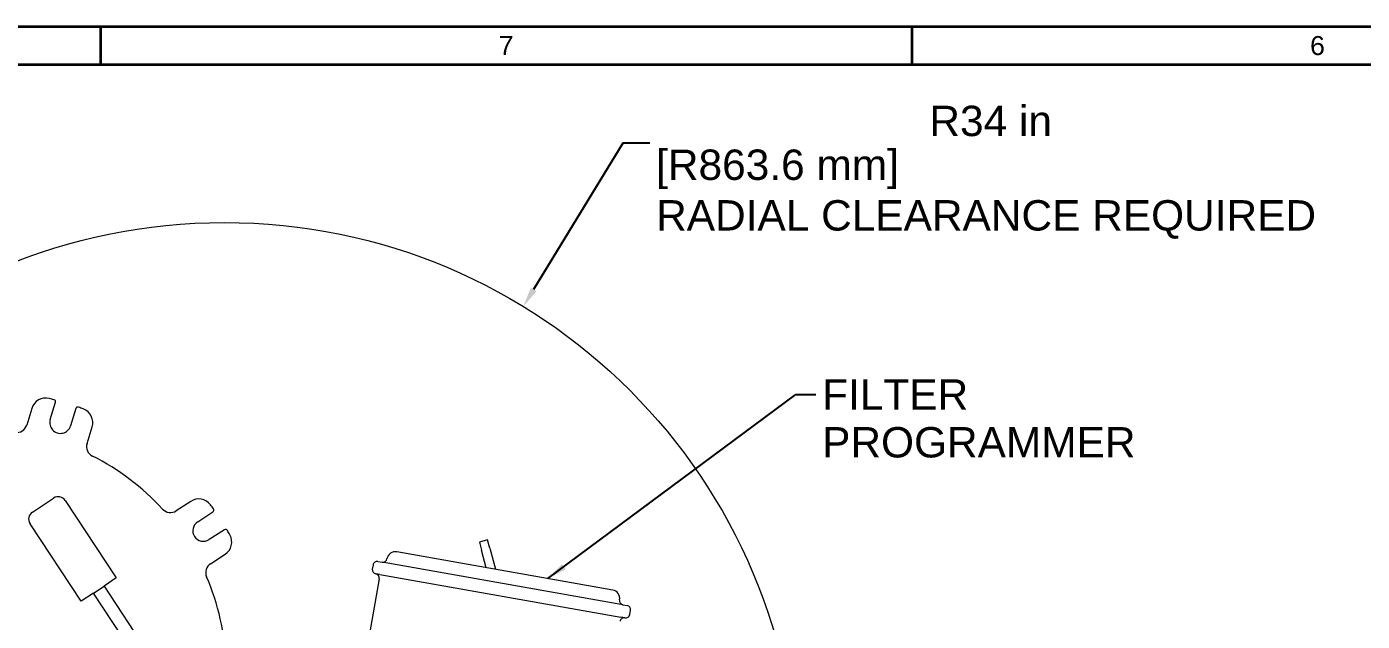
# Model space of a CAD drawing. Header units: inches. Extents: x 15 to 402, y 6 to 258.
# Drawn here: x 58.7 to 137.9, y 222.8 to 258 of the extents above; entities that cross this region are included whole.
import ezdxf

# ---------------------------------------------------------------- set-up
doc = ezdxf.new("R2010")
doc.units = ezdxf.units.IN
doc.header["$LTSCALE"] = 12
doc.header["$MEASUREMENT"] = 0
doc.layers.get('0').update_dxf_attribs({"lineweight": 25})
for name, color, linetype, lineweight in [('Border', 7, 'Continuous', 35), ('Dimension (ANSI)', 7, 'Continuous', 25), ('Symbol', 7, 'Continuous', 25), ('Visible', 7, 'Continuous', 18)]:
    doc.layers.add(name, color=color, linetype=linetype, lineweight=lineweight)
doc.styles.add('MEMCOR Medium', font='arial.ttf')
doc.styles.add('Standard A-B-C', font='arial.ttf')
doc.styles.add('Standard D-E', font='arial.ttf')
doc.dimstyles.new('Default (ANSI)', dxfattribs={"dimscale": 12, "dimtxt": 0.15, "dimasz": 0.098425, "dimexe": 0.125, "dimexo": 0.0625, "dimgap": 0.031496, "dimtad": 0, "dimtih": 1, "dimtoh": 1, "dimdec": 4, "dimrnd": 1e-08, "dimzin": 3, "dimdsep": 46, "dimlunit": 5, "dimtxsty": 'MEMCOR Medium', "dimcen": 0.09, "dimdle": 0.393701, "dimclrd": 256, "dimclre": 256, "dimclrt": 256, "dimadec": 0, "dimazin": 1, "dimtfac": 0.8, "dimtofl": 0, "dimtmove": 0, "dimatfit": 3, "dimfxl": 1, "dimfrac": 1, "dimtolj": 1, "dimtzin": 4, "dimlwd": -1, "dimlwe": -1, "dimarcsym": 0})
doc.dimstyles.new('in [mm] D-E NeptuneBenson$7', dxfattribs={"dimscale": 12, "dimtxt": 0.15, "dimasz": 0.098425, "dimexe": 0.125, "dimexo": 0.063, "dimgap": 0.031496, "dimtad": 0, "dimtih": 1, "dimtoh": 1, "dimdec": 4, "dimrnd": 1e-08, "dimzin": 3, "dimdsep": 46, "dimlunit": 5, "dimtxsty": 'Standard D-E', "dimcen": 0.09, "dimdle": 0.393701, "dimclrd": 256, "dimclre": 256, "dimclrt": 256, "dimadec": 1, "dimazin": 1, "dimtfac": 1, "dimtofl": 0, "dimtmove": 0, "dimatfit": 3, "dimfxl": 1, "dimfrac": 1, "dimtolj": 1, "dimtzin": 4, "dimlwd": -1, "dimlwe": -1, "dimarcsym": 0})

# ---------------------------------------------------------------- blocks, each defined once
blk = doc.blocks.new('Borders 22x34_D')
at = {"layer": 'Border'}
for p, q in [((33.5, 21.5), (1.25, 21.5)), ((5.2578, 21.5), (5.2578, 21.3125)), ((9.2656, 21.5), (9.2656, 21.3125)), ((33.3125, 21.3125), (1.25, 21.3125))]:
    blk.add_line(p, q, dxfattribs=at)
at = {"layer": 'Border', "char_height": 0.094, "attachment_point": 5, "style": 'Standard A-B-C'}
for s, insert in [('\\fArial|b0|i0;{\\H0.0940;7}', (7.2617, 21.4069)), ('\\fArial|b0|i0;{\\H0.0940;6}', (11.2695, 21.4062))]:
    blk.add_mtext(s, dxfattribs=dict(at, insert=insert))
blk = doc.blocks.new('*D30')
at = {"layer": 'Defpoints', "color": 0, "transparency": 16777216}
for p in [(88.155, 241.416), (70.441, 212.395)]:
    blk.add_point(p, dxfattribs=at)
at = {"layer": 'Dimension (ANSI)', "transparency": 16777216}
for p, q in [((94.065, 251.098), (88.77, 242.424)), ((95.652, 251.098), (94.065, 251.098))]:
    blk.add_line(p, q, dxfattribs=at)
blk.add_solid([(88.602, 242.527), (88.938, 242.322), (88.155, 241.416)], dxfattribs=at)
at = {"layer": 'Dimension (ANSI)', "transparency": 16777216, "char_height": 1.8, "attachment_point": 1, "style": 'MEMCOR Medium'}
for s, insert in [('\\A1; \\fArial|b0|i0;R34 in', (111.53, 253.316)), ('\\A1;[R863.6 mm]{\\P\\fArial|b0|i0;RADIAL CLEARANCE REQUIRED}', (96.03, 250.72))]:
    blk.add_mtext(s, dxfattribs=dict(at, insert=insert))

msp = doc.modelspace()

# ---------------------------------------------------------------- linework, layer by layer
at = {"layer": 'Visible'}
for p, q in [((59.02151, 235.37415), (58.72039, 234.39133)), ((60.11528, 234.71119), (60.43109, 235.74197)), ((61.63582, 235.37287), (61.32001, 234.34209)), ((62.29632, 233.29574), (62.59744, 234.27857)), ((59.06021, 229.23377), (60.31251, 230.05944)), ((61.00517, 229.91723), (64.03263, 225.32545)), ((68.44333, 229.86794), (67.58092, 229.3086)), ((68.85507, 228.65701), (69.75956, 229.24364)), ((61.94546, 223.94933), (58.91799, 228.54111)), ((70.44518, 228.18651), (69.54069, 227.59988)), ((86.03995, 227.58033), (85.55699, 227.45092)), ((85.55699, 227.45092), (85.6864, 226.96796)), ((86.16936, 227.09737), (86.03995, 227.58033)), ((69.61601, 226.17077), (70.47842, 226.7301)), ((93.45837, 224.61195), (80.65587, 226.86938)), ((85.96359, 225.93348), (85.6864, 226.96796)), ((86.16936, 227.09737), (86.5069, 225.83768)), ((79.25121, 226.10163), (79.2078, 225.85543)), ((79.54082, 226.30442), (79.78702, 226.26101)), ((94.06674, 223.74311), (79.78702, 226.26101)), ((62.67597, 224.43097), (63.30212, 224.84381)), ((64.03263, 225.32545), (63.30212, 224.84381)), ((63.30212, 224.84381), (70.17775, 214.41549)), ((79.61338, 225.2762), (78.48466, 218.87495)), ((79.65679, 225.5224), (79.41059, 225.56581)), ((79.65679, 225.5224), (93.9365, 223.0045)), ((62.67597, 224.43097), (61.94546, 223.94933)), ((69.44098, 214.17043), (62.67597, 224.43097)), ((94.06674, 223.74311), (94.31294, 223.6997)), ((94.47232, 223.16388), (94.51573, 223.41008)), ((94.1827, 222.96109), (93.9365, 223.0045))]:
    msp.add_line(p, q, dxfattribs=at)
msp.add_circle((70.44059, 212.39518), 34, dxfattribs=at)
for centre, radius, start, end in [((59.85334, 235.1193), 0.87, 76.5776304, 162.9660563), ((56.16831, 219.67792), 16.745, 75.5517059, 76.5776304), ((60.31636, 235.77712), 0.12, 342.9660563, 75.5517059), ((61.75055, 235.33772), 0.12, 70.3804068, 162.9660563), ((56.16831, 219.67792), 16.745, 69.3544822, 70.3804068), ((61.7656, 234.53342), 0.87, 342.9660563, 69.3544822), ((58.11803, 234.57588), 0.63, 262.5440105, 342.9660563), ((60.71764, 234.52664), 0.63, 162.9660555, 342.9660563), ((62.89868, 233.11119), 0.63, 162.9660563, 243.3881021), ((56.16831, 219.67792), 14.395, 42.5440105, 63.3881021), ((60.58773, 229.64201), 0.5, 33.3977639, 123.3977639), ((68.91674, 229.13801), 0.87, 36.5776304, 122.9660563), ((56.16831, 219.67792), 16.745, 35.5517059, 36.5776304), ((59.33543, 228.81633), 0.5, 123.3977639, 213.3977639), ((67.23811, 229.83717), 0.63, 222.5440105, 302.9660563), ((69.69427, 229.34432), 0.12, 302.9660563, 35.5517059), ((69.19788, 228.12845), 0.63, 122.9660563, 302.9660563), ((70.51048, 228.08583), 0.12, 30.3804068, 122.9660563), ((56.16831, 219.67792), 16.745, 29.3544822, 30.3804068), ((70.00502, 227.46003), 0.87, 302.9660563, 29.3544822), ((79.83044, 226.50721), 0.25, 260, 350), ((80.56904, 226.37697), 0.5, 80, 170), ((69.95882, 225.6422), 0.63, 122.9660563, 203.3881021), ((79.454, 225.81201), 0.25, 170, 260), ((79.49741, 226.05822), 0.25, 80, 170), ((56.16831, 219.67792), 14.395, 2.5440105, 23.3881021), ((79.36717, 225.31961), 0.25, 350, 80), ((93.37154, 224.11955), 0.5, 350, 80), ((94.11015, 223.98931), 0.25, 170, 260), ((94.26953, 223.45349), 0.25, 350, 80), ((94.13929, 222.71489), 0.25, 80, 170), ((94.22611, 223.20729), 0.25, 260, 350)]:
    msp.add_arc(centre, radius, start, end, dxfattribs=at)

# ---------------------------------------------------------------- block references
at = {"xscale": 12, "yscale": 12, "zscale": 12}
msp.add_blockref('Borders 22x34_D', (0, 0), dxfattribs=at)

# ---------------------------------------------------------------- texts
at = {"layer": 'Symbol', "insert": (105.86974, 237.1022), "char_height": 1.8000001, "width": 18.5858246, "attachment_point": 1, "line_spacing_factor": 0.944221, "style": 'Standard D-E'}
msp.add_mtext('\\fArial|b0|i0;FILTER\\P\\fArial|b0|i0;PROGRAMMER', dxfattribs=at)

# ---------------------------------------------------------------- dimensions: what is measured, and where the dimension line sits
at = {"layer": 'Dimension (ANSI)'}
dim = msp.add_radius_dim(center=(70.44059, 212.39518), mpoint=(88.15481, 241.41597), text=' \\fArial|b0|i0;<> in\\X[R863.6 mm]{\\P\\fArial|b0|i0;RADIAL CLEARANCE REQUIRED}', dimstyle='Default (ANSI)', override={"dimgap": 0.031496, "dimdec": 4, "dimlfac": 1, "dimpost": '', "dimcen": 0, "dimtol": 0, "dimlim": 0, "dimtp": 0, "dimtm": 0, "dimtdec": 2, "dimtvp": -0.333333}, dxfattribs=at)
dim.commit()
dim.dimension.update_dxf_attribs({"geometry": '*D30', "text_midpoint": (115.4269, 251.09826), "dimtype": 164})

# ---------------------------------------------------------------- leaders
at = {"layer": 'Symbol', "annotation_type": 0, "has_hookline": 1, "hookline_direction": 0, "text_width": 18.35484}
msp.add_leader([(89.61466, 225.2897), (104.31069, 236.2022), (105.49179, 236.2022)], dimstyle='in [mm] D-E NeptuneBenson$7', override={"dimtad": 0}, dxfattribs=at)

doc.saveas('drawing.dxf')
